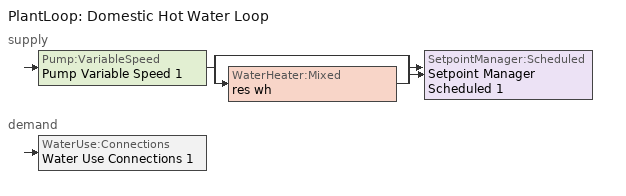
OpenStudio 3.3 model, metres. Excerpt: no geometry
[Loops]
PlantLoop 'Domestic Hot Water Loop'
 supply: Pump:VariableSpeed 'Pump Variable Speed 1' > split
  | bypass
  | WaterHeater:Mixed 'res wh'
  join > SetpointManager:Scheduled 'Setpoint Manager Scheduled 1'
 demand: WaterUse:Connections 'Water Use Connections 1'
[Sizing:Zone] Zone Cooling Design Supply Air Temperature Input Method=SupplyAirTemperature; Zone Cooling Design Supply Air Temperature {C}=14; Zone Cooling Design Supply Air Temperature Difference {deltaC}=11.11; Zone Heating Design Supply Air Temperature Input Method=SupplyAirTemperature; Zone Heating Design Supply Air Temperature {C}=40; Zone Heating Design Supply Air Temperature Difference {deltaC}=11.11; Zone Cooling Design Supply Air Humidity Ratio {kg-H2O/kg-air}=0.0085; Zone Heating Design Supply Air Humidity Ratio {kg-H2O/kg-air}=0.008; Cooling Design Air Flow Method=DesignDay; Heating Design Air Flow Method=DesignDay; Account for Dedicated Outdoor Air System=No; Dedicated Outdoor Air System Control Strategy=NeutralSupplyAir; Dedicated Outdoor Air Low Setpoint Temperature for Design {C}=autosize; Dedicated Outdoor Air High Setpoint Temperature for Design {C}=autosize
living zone; unfinished basement zone
[Zone equipment]
living zone: res bb living zone convective electric, res room ac zone ptac
[PlantLoop]
Domestic Hot Water Loop: Glycol Concentration=0; Maximum Loop Flow Rate {m3/s}=0.01; Plant Loop Volume {m3}=0.003; Load Distribution Scheme=Optimal
[Sizing:Plant]
Domestic Hot Water Loop: Loop Type=Heating; Design Loop Exit Temperature {C}=51.6667; Loop Design Temperature Difference {deltaC}=5.55556; Sizing Option=NonCoincident; Zone Timesteps in Averaging Window=1; Coincident Sizing Factor Mode=None
[Pump:VariableSpeed]
Pump Variable Speed 1: Rated Flow Rate {m3/s}=0.01; Rated Pump Head {Pa}=1; Rated Power Consumption {W}=0; Motor Efficiency=1; Fraction of Motor Inefficiencies to Fluid Stream=0; Coefficient 1 of the Part Load Performance Curve=0; Coefficient 2 of the Part Load Performance Curve=1; Coefficient 3 of the Part Load Performance Curve=0; Coefficient 4 of the Part Load Performance Curve=0; Pump Control Type=Intermittent; Skin Loss Radiative Fraction=0.5; Design Power Sizing Method=PowerPerFlowPerPressure; Design Electric Power per Unit Flow Rate {W/(m3/s)}=348701.1; Design Shaft Power per Unit Flow Rate per Unit Head {W-s/m3-Pa}=1.28205; Design Minimum Flow Rate Fraction=0
[SetpointManager:Scheduled]
Setpoint Manager Scheduled 1: Control Variable=Temperature; Schedule=dhw temp
[WaterHeater:Mixed]
res wh: Tank Volume {m3}=0.170344; Setpoint Temperature Schedule=WH Setpoint Temp; Deadband Temperature Difference {deltaC}=2; Maximum Temperature Limit {C}=99; Heater Control Type=Cycle; Heater Maximum Capacity {W}=1318.82; Heater Minimum Capacity {W}=0; Heater Fuel Type=Electricity; Heater Thermal Efficiency=1; Off Cycle Parasitic Fuel Consumption Rate {W}=0; Off Cycle Parasitic Fuel Type=Electricity; Off Cycle Parasitic Heat Fraction to Tank=0; On Cycle Parasitic Fuel Consumption Rate {W}=0; On Cycle Parasitic Fuel Type=Electricity; On Cycle Parasitic Heat Fraction to Tank=0; Ambient Temperature Indicator=ThermalZone; Ambient Temperature Thermal Zone=unfinished basement zone; Off Cycle Loss Coefficient to Ambient Temperature {W/K}=1.16351; Off Cycle Loss Fraction to Thermal Zone=1; On Cycle Loss Coefficient to Ambient Temperature {W/K}=1.16351; On Cycle Loss Fraction to Thermal Zone=1; Use Side Effectiveness=1; Source Side Effectiveness=1; Use Side Design Flow Rate {m3/s}=autosize; Source Side Design Flow Rate {m3/s}=autosize; Indirect Water Heating Recovery Time {hr}=1.5; Source Side Flow Control Mode=IndirectHeatPrimarySetpoint
[WaterHeater:Sizing]
res wh: Design Mode=PeakDraw; Time Storage Can Meet Peak Draw {hr}=0.538503; Time for Tank Recovery {hr}=0; Nominal Tank Volume for Autosizing Plant Connections {m3}=1
[WaterUse:Connections]
Water Use Connections 1: Drain Water Heat Exchanger Type=None; Drain Water Heat Exchanger Destination=Plant; Water Use Equipment Name 1=res shower; Water Use Equipment Name 2=res sink; Water Use Equipment Name 3=res bath; Water Use Equipment Name 4=res shower dist; Water Use Equipment Name 5=res sink dist; Water Use Equipment Name 6=res bath dist; Water Use Equipment Name 7=res cw
[WaterUse:Equipment:Definition]
Name | Peak Flow Rate {m3/s} | Target Temperature Schedule
res shower | 4.31836e-05 | fixtures temperature schedule
res sink | 2.96425e-05 | fixtures temperature schedule
res bath | 0.000140562 | fixtures temperature schedule
res shower dist; res sink dist; res bath dist | 0 | fixtures temperature schedule
res cw | 1.48503e-05 | res cw temperature schedule
[OtherEquipment:Definition] Design Level Calculation Method=EquipmentLevel; Fraction Radiant=0; Fraction Lost=0
Name | Design Level {W} | Fraction Latent
res shower | 1241.48 | 0.486891
res sink | 297.459 | 0.311263
res bath | 2071.14 | 0
[EnergyManagementSystem:Sensor]
Name | Output Variable or Output Meter Index Key | Output Variable or Output Meter
res_shower_tout | res wh | Water Heater Use Side Outlet Temperature
res_af_1_tin_s | living zone | Zone Mean Air Temperature
res_af_1_tt_s | living zone | Zone Outdoor Air Drybulb Temperature
[ZoneHVAC:Baseboard:Convective:Electric]
res bb living zone convective electric: Availability Schedule=Always On Discrete; Nominal Capacity {W}=24194; Efficiency=1
[Coil:Cooling:DX:SingleSpeed]
res room ac cooling coil: Availability Schedule=Always On Discrete; Rated Total Cooling Capacity {W}=8422.86; Rated Sensible Heat Ratio=0.65; Rated COP {W/W}=3.10481; Rated Air Flow Rate {m3/s}=0.352658; Rated Evaporator Fan Power Per Volume Flow Rate {W/(m3/s)}=773.3; Total Cooling Capacity Function of Temperature Curve=RoomAC-Cap-fT; Total Cooling Capacity Function of Flow Fraction Curve=RoomAC-Cap-fFF; Energy Input Ratio Function of Temperature Curve=RoomAC-EIR-fT; Energy Input Ratio Function of Flow Fraction Curve=RoomAC-EIR-fFF; Part Load Fraction Correlation Curve=RoomAC-PLF-fPLR; Minimum Outdoor Dry-Bulb Temperature for Compressor Operation {C}=-25; Condenser Type=AirCooled; Evaporative Condenser Effectiveness=0.9; Evaporative Condenser Air Flow Rate {m3/s}=Autosize; Evaporative Condenser Pump Rated Power Consumption {W}=Autosize; Crankcase Heater Capacity {W}=0; Maximum Outdoor Dry-Bulb Temperature for Crankcase Heater Operation {C}=10; Basin Heater Capacity {W/K}=0; Basin Heater Setpoint Temperature {C}=2
[Fan:OnOff]
res room ac living zone clg supply fan: Availability Schedule=Always On Discrete; Fan Total Efficiency=1; Pressure Rise {Pa}=0; Maximum Flow Rate {m3/s}=0.39561; Motor Efficiency=1; Motor In Airstream Fraction=0; Fan Power Ratio Function of Speed Ratio Curve=Fan On Off Power Curve; Fan Efficiency Ratio Function of Speed Ratio Curve=Fan On Off Efficiency Curve
[Coil:Heating:Electric]
res room ac always off heating coil: Availability Schedule=Always Off Discrete; Nominal Capacity {W}=0
[ZoneHVAC:PackagedTerminalAirConditioner]
res room ac zone ptac: Availability Schedule=Always On Discrete; Supply Air Flow Rate During Cooling Operation {m3/s}=0.39561; Supply Air Flow Rate During Heating Operation {m3/s}=1e-05; Supply Air Flow Rate When No Cooling or Heating is Needed {m3/s}=0; Outdoor Air Flow Rate During Cooling Operation {m3/s}=0; Outdoor Air Flow Rate During Heating Operation {m3/s}=0; Outdoor Air Flow Rate When No Cooling or Heating is Needed {m3/s}=0; Supply Air Fan=res room ac living zone clg supply fan; Heating Coil=res room ac always off heating coil; Cooling Coil=res room ac cooling coil; Fan Placement=DrawThrough; Supply Air Fan Operating Mode Schedule=Always Off Discrete
[ElectricEquipment:Definition]
res cw: Design Level Calculation Method=EquipmentLevel; Design Level {W}=1036.81; Fraction Latent=0; Fraction Radiant=0.48; Fraction Lost=0.2
[Schedule:Constant]
Name | Value
dhw temp; WH Setpoint Temp | 51.6667
fixtures temperature schedule | 43.3333
Always On Discrete | 1
Always Off Discrete | 0
res cw temperature schedule | 52.666
[Curve:Biquadratic] Minimum Value of x=0; Maximum Value of x=100; Minimum Value of y=0; Maximum Value of y=100
Name | Coefficient1 Constant | Coefficient2 x | Coefficient3 x**2 | Coefficient4 y | Coefficient5 y**2 | Coefficient6 x*y
RoomAC-Cap-fT | 1.55736 | -0.0744482 | 0.0030986 | 0.00145958 | -4.1148e-05 | -0.000426714
RoomAC-EIR-fT | -0.350448 | 0.11681 | -0.00339951 | -0.00122609 | 0.000600809 | -0.000466884
[Curve:Quadratic] Coefficient3 x**2=0; Minimum Value of x=0; Minimum Curve Output=0
Name | Coefficient1 Constant | Coefficient2 x | Maximum Value of x | Maximum Curve Output
RoomAC-Cap-fFF; RoomAC-EIR-fFF | 1 | 0 | 2 | 2
RoomAC-PLF-fPLR | 0.78 | 0.22 | 1 | 1
[Curve:Exponent]
Fan On Off Power Curve: Coefficient1 Constant=1; Coefficient2 Constant=0; Coefficient3 Constant=0; Minimum Value of x=0; Maximum Value of x=1
[Curve:Cubic]
Fan On Off Efficiency Curve: Coefficient1 Constant=1; Coefficient2 x=0; Coefficient3 x**2=0; Coefficient4 x**3=0; Minimum Value of x=0; Maximum Value of x=1
